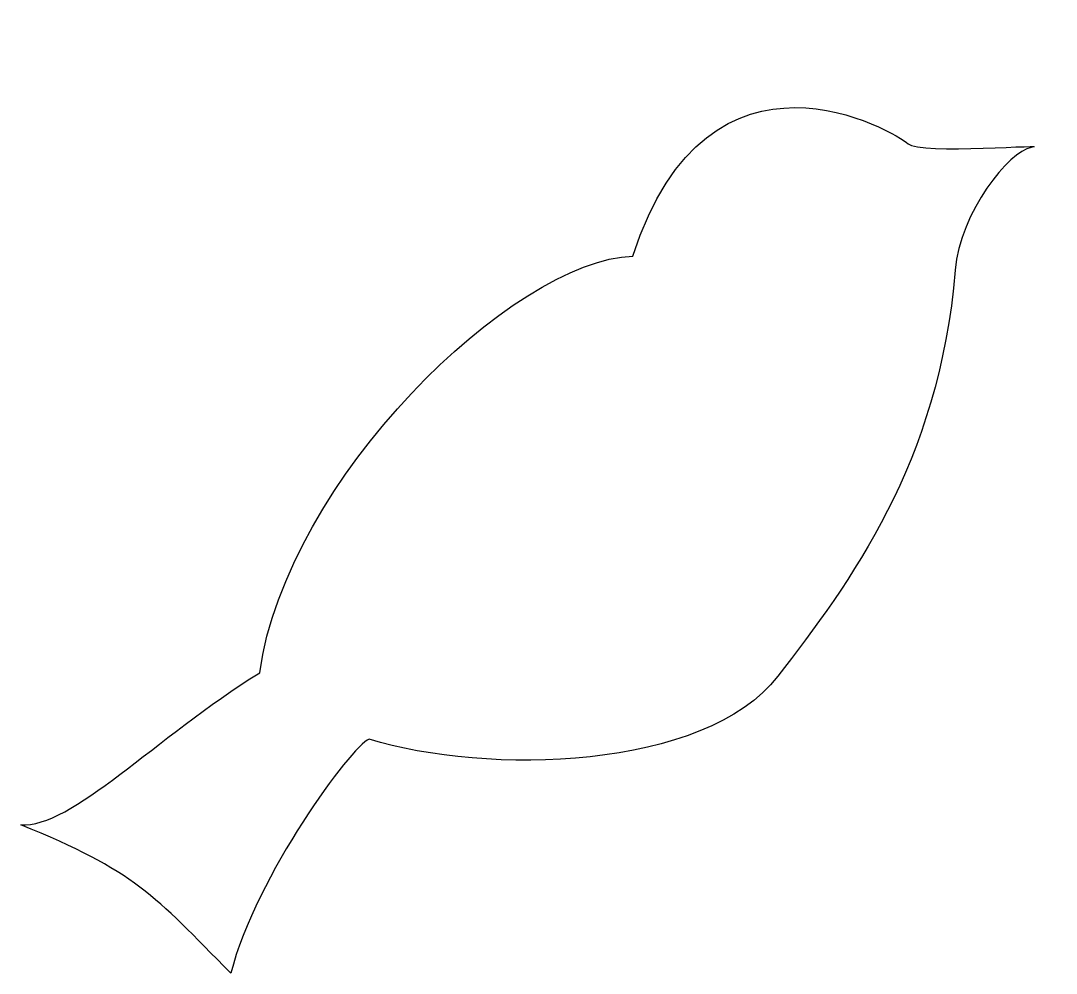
# Model space of a CAD drawing. Header units: centimetres. Extents: x -8.8 to 9.2, y -7.5 to 9.
import ezdxf

# ---------------------------------------------------------------- set-up
doc = ezdxf.new("R2010")
doc.units = ezdxf.units.CM
doc.header["$MEASUREMENT"] = 0
doc.layers.add('Camada 1', color=7, linetype='Continuous')

msp = doc.modelspace()

# ---------------------------------------------------------------- linework, layer by layer
at = {"layer": 'Camada 1'}
msp.add_open_spline([(8.76411, 6.83719), (9.19919, 6.90963), (6.81077, 6.71101), (6.62159, 6.90016), (6.62159, 6.90016), (6.43265, 7.08931), (3.15592, 9.04291), (1.83253, 4.94679), (1.83253, 4.94679), (-0.24691, 4.88369), (-4.19867, 1.04704), (-4.65802, -2.30015), (-4.65802, -2.30015), (-6.48541, -3.43433), (-7.93475, -5.00966), (-8.81697, -4.94666), (-8.81697, -4.94666), (-6.83238, -5.74962), (-6.4925, -6.17449), (-5.16215, -7.53048), (-5.16215, -7.53048), (-4.72098, -5.829), (-3.0694, -3.58197), (-2.75444, -3.45576), (-2.75444, -3.45576), (-0.72143, -4.09095), (3.09293, -4.0016), (4.35311, -2.36308), (4.35311, -2.36308), (5.61353, -0.72457), (7.15944, 1.32958), (7.44045, 4.70018), (7.44045, 4.70018), (7.5256, 5.71964), (8.38631, 6.77422), (8.76411, 6.83719)], degree=3, knots=[0, 0, 0, 0, 0.1, 0.1, 0.1, 0.1, 0.2, 0.2, 0.2, 0.2, 0.3, 0.3, 0.3, 0.3, 0.4, 0.4, 0.4, 0.4, 0.5, 0.5, 0.5, 0.5, 0.6, 0.6, 0.6, 0.6, 0.7, 0.7, 0.7, 0.7, 0.8, 0.8, 0.8, 0.8, 1, 1, 1, 1], dxfattribs=at)

doc.saveas('drawing.dxf')
